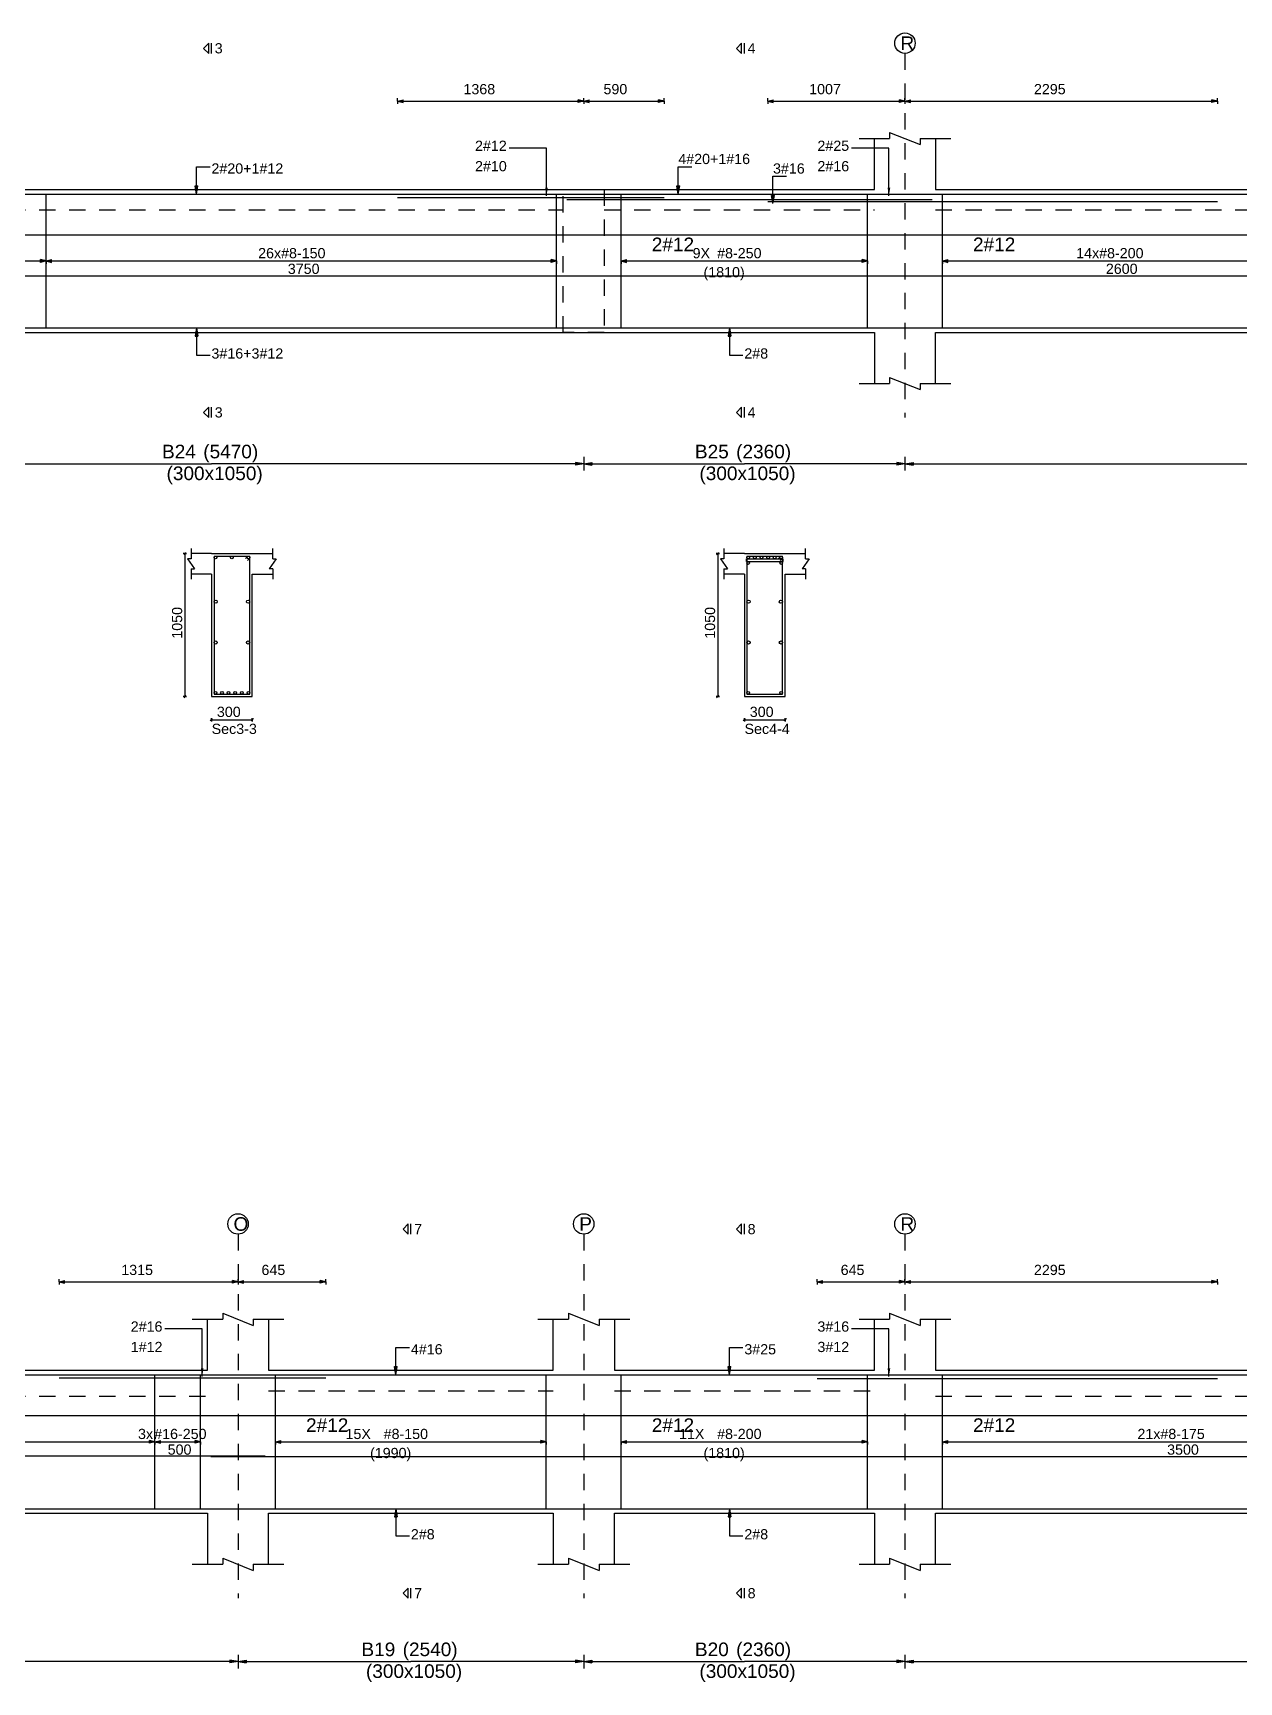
# Model space of a CAD drawing. Extents: x 0 to 98, y 3 to 248.
# Drawn here: x 19.59 to 28.45, y 123.25 to 135.37 of the extents above; entities that cross this region are included whole.
import ezdxf

# ---------------------------------------------------------------- set-up
doc = ezdxf.new("R2010")
doc.units = 0
doc.linetypes.add('ACAD_ISO02W100', pattern=[15, 12, -3])
for name, color, linetype in [('Axisline', 1, 'CONTINUOUS'), ('Axisline_Name', 2, 'CONTINUOUS'), ('Beam_bottombarlabeling', 2, 'CONTINUOUS'), ('Beam_Cross_Label', 4, 'CONTINUOUS'), ('Beam_CrossSection', 2, 'CONTINUOUS'), ('Beam_Dimensions_LS', 3, 'CONTINUOUS'), ('Beam_NameLS', 6, 'CONTINUOUS'), ('Beam_topbarsLabeling', 2, 'CONTINUOUS'), ('dim_all', 7, 'CONTINUOUS'), ('Extra_Topsteel_Labeling', 2, 'CONTINUOUS'), ('Extrabars', 7, 'CONTINUOUS'), ('Longsection', 2, 'CONTINUOUS'), ('main_botbars', 4, 'CONTINUOUS'), ('main_topbars', 4, 'CONTINUOUS'), ('SecondaryBeam', 2, 'CONTINUOUS'), ('SectionLine', 4, 'CONTINUOUS'), ('Sidefacebar', 140, 'CONTINUOUS'), ('Slabline', 253, 'CONTINUOUS'), ('Spacerbar', 7, 'CONTINUOUS'), ('span_dim', 7, 'CONTINUOUS'), ('spanline', 7, 'CONTINUOUS'), ('Stirrup_bar', 1, 'CONTINUOUS'), ('Stirrup_Dia_Spacing', 2, 'CONTINUOUS'), ('Stirrup_Length', 7, 'CONTINUOUS'), ('Stirrup_Numbers', 2, 'CONTINUOUS')]:
    doc.layers.add(name, color=color, linetype=linetype)
doc.styles.add('STRUDS_Arial', font='ARIAL.TTF', dxfattribs={"height": 0.04})

msp = doc.modelspace()

# ---------------------------------------------------------------- linework, layer by layer
at = {"layer": 'Axisline', "linetype": 'ACAD_ISO02W100', "ltscale": 0.01}
for p, q in [((26, 135.218), (26, 132.543)), ((21.1, 126.543), (21.1, 123.868)), ((23.64, 126.543), (23.64, 123.868)), ((26, 126.543), (26, 123.868))]:
    msp.add_line(p, q, dxfattribs=at)
at = {"layer": 'Axisline'}
for centre in [(26, 135.293), (21.1, 126.618), (23.64, 126.618), (26, 126.618)]:
    msp.add_circle(centre, 0.075, dxfattribs=at)
at = {"layer": 'Beam_bottombarlabeling'}
for p, q in [((20.795, 133.201), (20.785, 133.141)), ((20.795, 133.201), (20.795, 133.001)), ((20.795, 133.201), (20.805, 133.141)), ((24.71, 133.201), (24.7, 133.141)), ((24.71, 133.201), (24.71, 133.001)), ((24.71, 133.201), (24.72, 133.141)), ((20.785, 133.141), (20.805, 133.141)), ((24.7, 133.141), (24.72, 133.141)), ((20.795, 133.001), (20.895, 133.001)), ((24.71, 133.001), (24.81, 133.001)), ((22.26, 124.526), (22.25, 124.466)), ((22.25, 124.466), (22.27, 124.466)), ((22.26, 124.526), (22.26, 124.326)), ((22.26, 124.526), (22.27, 124.466)), ((24.71, 124.526), (24.7, 124.466)), ((24.7, 124.466), (24.72, 124.466)), ((24.71, 124.526), (24.71, 124.326)), ((24.71, 124.526), (24.72, 124.466)), ((22.26, 124.326), (22.36, 124.326)), ((24.71, 124.326), (24.81, 124.326))]:
    msp.add_line(p, q, dxfattribs=at)
for points in [[(20.795, 133.201), (20.785, 133.141), (20.795, 133.201), (20.805, 133.141)], [(24.71, 133.201), (24.7, 133.141), (24.71, 133.201), (24.72, 133.141)], [(22.26, 124.526), (22.25, 124.466), (22.26, 124.526), (22.27, 124.466)], [(24.71, 124.526), (24.7, 124.466), (24.71, 124.526), (24.72, 124.466)]]:
    msp.add_solid(points, dxfattribs=at)
at = {"layer": 'Beam_CrossSection'}
for p, q in [((20.755, 131.58), (20.755, 131.505)), ((21.355, 131.505), (21.355, 131.58)), ((24.67, 131.58), (24.67, 131.505)), ((25.27, 131.505), (25.27, 131.58)), ((20.755, 131.505), (20.73, 131.505)), ((20.73, 131.505), (20.78, 131.43)), ((20.905, 131.543), (20.755, 131.543)), ((20.905, 131.543), (21.205, 131.543)), ((20.905, 131.543), (20.905, 131.543)), ((21.205, 131.543), (21.205, 131.543)), ((21.205, 131.543), (21.355, 131.543)), ((21.38, 131.505), (21.33, 131.43)), ((21.355, 131.505), (21.38, 131.505)), ((24.67, 131.505), (24.645, 131.505)), ((24.645, 131.505), (24.695, 131.43)), ((24.82, 131.543), (24.67, 131.543)), ((24.82, 131.543), (25.12, 131.543)), ((24.82, 131.543), (24.82, 131.543)), ((25.12, 131.543), (25.12, 131.543)), ((25.12, 131.543), (25.27, 131.543)), ((25.295, 131.505), (25.245, 131.43)), ((25.27, 131.505), (25.295, 131.505)), ((20.755, 131.43), (20.755, 131.355)), ((20.755, 131.43), (20.78, 131.43)), ((20.905, 131.393), (20.755, 131.393)), ((20.905, 131.393), (20.905, 130.493)), ((21.205, 130.493), (21.205, 131.393)), ((21.205, 131.393), (21.355, 131.393)), ((21.355, 131.43), (21.33, 131.43)), ((21.355, 131.43), (21.355, 131.355)), ((24.67, 131.43), (24.67, 131.355)), ((24.67, 131.43), (24.695, 131.43)), ((24.82, 131.393), (24.67, 131.393)), ((24.82, 131.393), (24.82, 130.493)), ((25.12, 130.493), (25.12, 131.393)), ((25.12, 131.393), (25.27, 131.393)), ((25.27, 131.43), (25.245, 131.43)), ((25.27, 131.43), (25.27, 131.355)), ((20.905, 130.493), (21.205, 130.493)), ((24.82, 130.493), (25.12, 130.493))]:
    msp.add_line(p, q, dxfattribs=at)
at = {"layer": 'Beam_topbarsLabeling'}
for p, q in [((20.795, 134.185), (20.795, 134.385)), ((20.795, 134.385), (20.895, 134.385)), ((24.335, 134.185), (24.335, 134.385)), ((24.335, 134.385), (24.435, 134.385)), ((20.795, 134.185), (20.785, 134.245)), ((20.785, 134.245), (20.805, 134.245)), ((20.795, 134.185), (20.805, 134.245)), ((20.795, 134.245), (20.8, 134.245)), ((24.335, 134.185), (24.325, 134.245)), ((24.325, 134.245), (24.345, 134.245)), ((24.335, 134.185), (24.345, 134.245)), ((24.335, 134.245), (24.34, 134.245)), ((25.0305, 134.115), (25.0305, 134.315)), ((25.0305, 134.315), (25.1305, 134.315)), ((25.0305, 134.115), (25.0205, 134.175)), ((25.0205, 134.175), (25.0405, 134.175)), ((25.0305, 134.115), (25.0405, 134.175)), ((25.0305, 134.175), (25.0355, 134.175)), ((22.26, 125.51), (22.26, 125.71)), ((22.26, 125.71), (22.36, 125.71)), ((24.71, 125.51), (24.71, 125.71)), ((24.71, 125.71), (24.81, 125.71)), ((22.26, 125.51), (22.25, 125.57)), ((22.25, 125.57), (22.27, 125.57)), ((22.26, 125.51), (22.27, 125.57)), ((22.26, 125.57), (22.265, 125.57)), ((24.71, 125.51), (24.7, 125.57)), ((24.7, 125.57), (24.72, 125.57)), ((24.71, 125.51), (24.72, 125.57)), ((24.71, 125.57), (24.715, 125.57))]:
    msp.add_line(p, q, dxfattribs=at)
for points in [[(20.795, 134.185), (20.785, 134.245), (20.795, 134.185), (20.805, 134.245)], [(24.335, 134.185), (24.325, 134.245), (24.335, 134.185), (24.345, 134.245)], [(25.0305, 134.115), (25.0205, 134.175), (25.0305, 134.115), (25.0405, 134.175)], [(22.26, 125.51), (22.25, 125.57), (22.26, 125.51), (22.27, 125.57)], [(24.71, 125.51), (24.7, 125.57), (24.71, 125.51), (24.72, 125.57)]]:
    msp.add_solid(points, dxfattribs=at)
at = {"layer": 'dim_all'}
for p, q in [((22.2725, 134.868), (22.2725, 134.888)), ((22.2725, 134.868), (22.2725, 134.888)), ((22.2725, 134.868), (22.2725, 134.88)), ((22.2725, 134.868), (22.2725, 134.88)), ((22.2725, 134.868), (22.2725, 134.88)), ((22.2725, 134.868), (22.2725, 134.88)), ((22.2725, 134.868), (22.3125, 134.878)), ((22.2725, 134.868), (22.3125, 134.878)), ((22.2725, 134.868), (22.2725, 134.848)), ((22.2725, 134.868), (22.3125, 134.858)), ((22.2725, 134.868), (22.2725, 134.855)), ((22.2725, 134.868), (22.2725, 134.855)), ((22.2725, 134.868), (24.23, 134.868)), ((22.2725, 134.868), (22.2725, 134.848)), ((22.2725, 134.868), (22.3125, 134.858)), ((22.2725, 134.868), (22.2725, 134.855)), ((22.2725, 134.868), (22.2725, 134.855)), ((22.2725, 134.868), (24.23, 134.868)), ((22.3125, 134.858), (22.3125, 134.878)), ((22.3125, 134.858), (22.3125, 134.878)), ((23.64, 134.868), (23.6, 134.878)), ((23.6, 134.858), (23.6, 134.878)), ((23.64, 134.868), (23.6, 134.878)), ((23.6, 134.858), (23.6, 134.878)), ((23.64, 134.868), (23.6, 134.878)), ((23.6, 134.858), (23.6, 134.878)), ((23.64, 134.868), (23.6, 134.878)), ((23.6, 134.858), (23.6, 134.878)), ((23.64, 134.868), (23.6, 134.858)), ((23.64, 134.868), (23.6, 134.858)), ((23.64, 134.868), (23.6, 134.858)), ((23.64, 134.868), (23.6, 134.858)), ((23.64, 134.868), (23.64, 134.888)), ((23.64, 134.868), (23.64, 134.888)), ((23.64, 134.868), (23.64, 134.888)), ((23.64, 134.868), (23.64, 134.888)), ((23.64, 134.868), (23.64, 134.888)), ((23.64, 134.868), (23.64, 134.888)), ((23.64, 134.868), (23.64, 134.888)), ((23.64, 134.868), (23.64, 134.888)), ((23.64, 134.868), (23.64, 134.88)), ((23.64, 134.868), (23.64, 134.88)), ((23.64, 134.868), (23.64, 134.88)), ((23.64, 134.868), (23.64, 134.88)), ((23.64, 134.868), (23.64, 134.88)), ((23.64, 134.868), (23.64, 134.88)), ((23.64, 134.868), (23.64, 134.88)), ((23.64, 134.868), (23.64, 134.88)), ((23.64, 134.868), (23.68, 134.878)), ((23.64, 134.868), (23.68, 134.878)), ((23.64, 134.868), (23.68, 134.878)), ((23.64, 134.868), (23.68, 134.878)), ((23.64, 134.868), (23.64, 134.848)), ((23.64, 134.868), (23.68, 134.858)), ((23.64, 134.868), (23.64, 134.848)), ((23.64, 134.868), (23.64, 134.855)), ((23.64, 134.868), (23.64, 134.855)), ((23.64, 134.868), (23.64, 134.855)), ((23.64, 134.868), (23.64, 134.855)), ((23.64, 134.868), (23.64, 134.868)), ((23.64, 134.868), (23.64, 134.848)), ((23.64, 134.868), (23.68, 134.858)), ((23.64, 134.868), (23.64, 134.848)), ((23.64, 134.868), (23.64, 134.848)), ((23.64, 134.868), (23.68, 134.858)), ((23.64, 134.868), (23.64, 134.848)), ((23.64, 134.868), (23.64, 134.855)), ((23.64, 134.868), (23.64, 134.855)), ((23.64, 134.868), (23.64, 134.855)), ((23.64, 134.868), (23.64, 134.855)), ((23.64, 134.868), (23.64, 134.868)), ((23.64, 134.868), (23.64, 134.848)), ((23.64, 134.868), (23.68, 134.858)), ((23.64, 134.868), (23.64, 134.848)), ((23.68, 134.858), (23.68, 134.878)), ((23.68, 134.858), (23.68, 134.878)), ((23.68, 134.858), (23.68, 134.878)), ((23.68, 134.858), (23.68, 134.878)), ((24.23, 134.868), (24.19, 134.878)), ((24.19, 134.858), (24.19, 134.878)), ((24.23, 134.868), (24.19, 134.878)), ((24.19, 134.858), (24.19, 134.878)), ((24.23, 134.868), (24.19, 134.858)), ((24.23, 134.868), (24.19, 134.858)), ((24.23, 134.868), (24.23, 134.888)), ((24.23, 134.868), (24.23, 134.888)), ((24.23, 134.868), (24.23, 134.88)), ((24.23, 134.868), (24.23, 134.88)), ((24.23, 134.868), (24.23, 134.88)), ((24.23, 134.868), (24.23, 134.88)), ((24.23, 134.868), (24.23, 134.848)), ((24.23, 134.868), (24.23, 134.855)), ((24.23, 134.868), (24.23, 134.855)), ((24.23, 134.868), (24.23, 134.848)), ((24.23, 134.868), (24.23, 134.855)), ((24.23, 134.868), (24.23, 134.855)), ((24.9926, 134.868), (24.9926, 134.888)), ((24.9926, 134.868), (24.9926, 134.888)), ((24.9926, 134.868), (24.9926, 134.88)), ((24.9926, 134.868), (24.9926, 134.88)), ((24.9926, 134.868), (24.9926, 134.88)), ((24.9926, 134.868), (24.9926, 134.88)), ((24.9926, 134.868), (25.0326, 134.878)), ((24.9926, 134.868), (25.0326, 134.878)), ((24.9926, 134.868), (24.9926, 134.848)), ((24.9926, 134.868), (25.0326, 134.858)), ((24.9926, 134.868), (24.9926, 134.855)), ((24.9926, 134.868), (24.9926, 134.855)), ((24.9926, 134.868), (28.295, 134.868)), ((24.9926, 134.868), (24.9926, 134.848)), ((24.9926, 134.868), (25.0326, 134.858)), ((24.9926, 134.868), (24.9926, 134.855)), ((24.9926, 134.868), (24.9926, 134.855)), ((24.9926, 134.868), (28.295, 134.868)), ((25.0326, 134.858), (25.0326, 134.878)), ((25.0326, 134.858), (25.0326, 134.878)), ((26, 134.868), (25.96, 134.878)), ((25.96, 134.858), (25.96, 134.878)), ((26, 134.868), (25.96, 134.878)), ((25.96, 134.858), (25.96, 134.878)), ((26, 134.868), (25.96, 134.878)), ((25.96, 134.858), (25.96, 134.878)), ((26, 134.868), (25.96, 134.878)), ((25.96, 134.858), (25.96, 134.878)), ((26, 134.868), (25.96, 134.858)), ((26, 134.868), (25.96, 134.858)), ((26, 134.868), (25.96, 134.858)), ((26, 134.868), (25.96, 134.858)), ((26, 134.868), (26, 134.888)), ((26, 134.868), (26, 134.888)), ((26, 134.868), (26, 134.888)), ((26, 134.868), (26, 134.888)), ((26, 134.868), (26, 134.888)), ((26, 134.868), (26, 134.888)), ((26, 134.868), (26, 134.888)), ((26, 134.868), (26, 134.888)), ((26, 134.868), (26, 134.88)), ((26, 134.868), (26, 134.88)), ((26, 134.868), (26, 134.88)), ((26, 134.868), (26, 134.88)), ((26, 134.868), (26, 134.88)), ((26, 134.868), (26, 134.88)), ((26, 134.868), (26, 134.88)), ((26, 134.868), (26, 134.88)), ((26, 134.868), (26.04, 134.878)), ((26, 134.868), (26.04, 134.878)), ((26, 134.868), (26.04, 134.878)), ((26, 134.868), (26.04, 134.878)), ((26, 134.868), (26, 134.848)), ((26, 134.868), (26.04, 134.858)), ((26, 134.868), (26, 134.848)), ((26, 134.868), (26, 134.855)), ((26, 134.868), (26, 134.855)), ((26, 134.868), (26, 134.855)), ((26, 134.868), (26, 134.855)), ((26, 134.868), (26, 134.868)), ((26, 134.868), (26, 134.848)), ((26, 134.868), (26.04, 134.858)), ((26, 134.868), (26, 134.848)), ((26, 134.868), (26, 134.848)), ((26, 134.868), (26.04, 134.858)), ((26, 134.868), (26, 134.848)), ((26, 134.868), (26, 134.855)), ((26, 134.868), (26, 134.855)), ((26, 134.868), (26, 134.855)), ((26, 134.868), (26, 134.855)), ((26, 134.868), (26, 134.868)), ((26, 134.868), (26, 134.848)), ((26, 134.868), (26.04, 134.858)), ((26, 134.868), (26, 134.848)), ((26.04, 134.858), (26.04, 134.878)), ((26.04, 134.858), (26.04, 134.878)), ((26.04, 134.858), (26.04, 134.878)), ((26.04, 134.858), (26.04, 134.878)), ((28.295, 134.868), (28.255, 134.878)), ((28.255, 134.858), (28.255, 134.878)), ((28.295, 134.868), (28.255, 134.878)), ((28.255, 134.858), (28.255, 134.878)), ((28.295, 134.868), (28.255, 134.858)), ((28.295, 134.868), (28.255, 134.858)), ((28.295, 134.868), (28.295, 134.888)), ((28.295, 134.868), (28.295, 134.888)), ((28.295, 134.868), (28.295, 134.88)), ((28.295, 134.868), (28.295, 134.88)), ((28.295, 134.868), (28.295, 134.88)), ((28.295, 134.868), (28.295, 134.88)), ((28.295, 134.868), (28.295, 134.848)), ((28.295, 134.868), (28.295, 134.855)), ((28.295, 134.868), (28.295, 134.855)), ((28.295, 134.868), (28.295, 134.848)), ((28.295, 134.868), (28.295, 134.855)), ((28.295, 134.868), (28.295, 134.855)), ((20.71, 131.543), (20.6975, 131.543)), ((20.71, 131.543), (20.7012, 131.534)), ((20.71, 131.543), (20.7188, 131.551)), ((20.71, 131.543), (20.7225, 131.543)), ((20.71, 131.543), (20.71, 130.493)), ((24.625, 131.543), (24.6125, 131.543)), ((24.625, 131.543), (24.6162, 131.534)), ((24.625, 131.543), (24.6338, 131.551)), ((24.625, 131.543), (24.6375, 131.543)), ((24.625, 131.543), (24.625, 130.493)), ((20.71, 130.493), (20.6975, 130.493)), ((20.71, 130.493), (20.7012, 130.484)), ((20.71, 130.493), (20.7188, 130.501)), ((20.71, 130.493), (20.7225, 130.493)), ((24.625, 130.493), (24.6125, 130.493)), ((24.625, 130.493), (24.6162, 130.484)), ((24.625, 130.493), (24.6338, 130.501)), ((24.625, 130.493), (24.6375, 130.493)), ((20.905, 130.323), (20.8962, 130.314)), ((20.905, 130.323), (20.905, 130.335)), ((20.905, 130.323), (20.9138, 130.331)), ((20.905, 130.323), (20.905, 130.31)), ((20.905, 130.323), (21.205, 130.323)), ((21.205, 130.323), (21.1962, 130.314)), ((21.205, 130.323), (21.205, 130.335)), ((21.205, 130.323), (21.2138, 130.331)), ((21.205, 130.323), (21.205, 130.31)), ((24.82, 130.323), (24.8112, 130.314)), ((24.82, 130.323), (24.82, 130.335)), ((24.82, 130.323), (24.8288, 130.331)), ((24.82, 130.323), (24.82, 130.31)), ((24.82, 130.323), (25.12, 130.323)), ((25.12, 130.323), (25.1112, 130.314)), ((25.12, 130.323), (25.12, 130.335)), ((25.12, 130.323), (25.1288, 130.331)), ((25.12, 130.323), (25.12, 130.31)), ((19.785, 126.193), (19.785, 126.213)), ((19.785, 126.193), (19.785, 126.213)), ((19.785, 126.193), (19.785, 126.205)), ((19.785, 126.193), (19.785, 126.205)), ((19.785, 126.193), (19.785, 126.205)), ((19.785, 126.193), (19.785, 126.205)), ((19.785, 126.193), (19.825, 126.203)), ((19.785, 126.193), (19.825, 126.203)), ((19.785, 126.193), (19.785, 126.173)), ((19.785, 126.193), (19.825, 126.183)), ((19.785, 126.193), (19.785, 126.18)), ((19.785, 126.193), (19.785, 126.18)), ((19.785, 126.193), (21.7447, 126.193)), ((19.785, 126.193), (19.785, 126.173)), ((19.785, 126.193), (19.825, 126.183)), ((19.785, 126.193), (19.785, 126.18)), ((19.785, 126.193), (19.785, 126.18)), ((19.785, 126.193), (21.7447, 126.193)), ((19.825, 126.183), (19.825, 126.203)), ((19.825, 126.183), (19.825, 126.203)), ((21.1, 126.193), (21.06, 126.203)), ((21.06, 126.183), (21.06, 126.203)), ((21.1, 126.193), (21.06, 126.203)), ((21.06, 126.183), (21.06, 126.203)), ((21.1, 126.193), (21.06, 126.203)), ((21.06, 126.183), (21.06, 126.203)), ((21.1, 126.193), (21.06, 126.203)), ((21.06, 126.183), (21.06, 126.203)), ((21.1, 126.193), (21.06, 126.183)), ((21.1, 126.193), (21.06, 126.183)), ((21.1, 126.193), (21.06, 126.183)), ((21.1, 126.193), (21.06, 126.183)), ((21.1, 126.193), (21.1, 126.213)), ((21.1, 126.193), (21.1, 126.213)), ((21.1, 126.193), (21.1, 126.213)), ((21.1, 126.193), (21.1, 126.213)), ((21.1, 126.193), (21.1, 126.213)), ((21.1, 126.193), (21.1, 126.213)), ((21.1, 126.193), (21.1, 126.213)), ((21.1, 126.193), (21.1, 126.213)), ((21.1, 126.193), (21.1, 126.205)), ((21.1, 126.193), (21.1, 126.205)), ((21.1, 126.193), (21.1, 126.205)), ((21.1, 126.193), (21.1, 126.205)), ((21.1, 126.193), (21.1, 126.205)), ((21.1, 126.193), (21.1, 126.205)), ((21.1, 126.193), (21.1, 126.205)), ((21.1, 126.193), (21.1, 126.205)), ((21.1, 126.193), (21.14, 126.203)), ((21.1, 126.193), (21.14, 126.203)), ((21.1, 126.193), (21.14, 126.203)), ((21.1, 126.193), (21.14, 126.203)), ((21.1, 126.193), (21.1, 126.173)), ((21.1, 126.193), (21.14, 126.183)), ((21.1, 126.193), (21.1, 126.173)), ((21.1, 126.193), (21.1, 126.18)), ((21.1, 126.193), (21.1, 126.18)), ((21.1, 126.193), (21.1, 126.18)), ((21.1, 126.193), (21.1, 126.18)), ((21.1, 126.193), (21.1, 126.193)), ((21.1, 126.193), (21.1, 126.173)), ((21.1, 126.193), (21.14, 126.183)), ((21.1, 126.193), (21.1, 126.173)), ((21.1, 126.193), (21.1, 126.173)), ((21.1, 126.193), (21.14, 126.183)), ((21.1, 126.193), (21.1, 126.173)), ((21.1, 126.193), (21.1, 126.18)), ((21.1, 126.193), (21.1, 126.18)), ((21.1, 126.193), (21.1, 126.18)), ((21.1, 126.193), (21.1, 126.18)), ((21.1, 126.193), (21.1, 126.193)), ((21.1, 126.193), (21.1, 126.173)), ((21.1, 126.193), (21.14, 126.183)), ((21.1, 126.193), (21.1, 126.173)), ((21.14, 126.183), (21.14, 126.203)), ((21.14, 126.183), (21.14, 126.203)), ((21.14, 126.183), (21.14, 126.203)), ((21.14, 126.183), (21.14, 126.203)), ((21.7447, 126.193), (21.7047, 126.203)), ((21.7047, 126.183), (21.7047, 126.203)), ((21.7447, 126.193), (21.7047, 126.203)), ((21.7047, 126.183), (21.7047, 126.203)), ((21.7447, 126.193), (21.7047, 126.183)), ((21.7447, 126.193), (21.7047, 126.183)), ((21.7447, 126.193), (21.7447, 126.213)), ((21.7447, 126.193), (21.7447, 126.213)), ((21.7447, 126.193), (21.7447, 126.205)), ((21.7447, 126.193), (21.7447, 126.205)), ((21.7447, 126.193), (21.7447, 126.205)), ((21.7447, 126.193), (21.7447, 126.205)), ((21.7447, 126.193), (21.7447, 126.173)), ((21.7447, 126.193), (21.7447, 126.18)), ((21.7447, 126.193), (21.7447, 126.18)), ((21.7447, 126.193), (21.7447, 126.173)), ((21.7447, 126.193), (21.7447, 126.18)), ((21.7447, 126.193), (21.7447, 126.18)), ((25.3553, 126.193), (25.3553, 126.213)), ((25.3553, 126.193), (25.3553, 126.213)), ((25.3553, 126.193), (25.3553, 126.205)), ((25.3553, 126.193), (25.3553, 126.205)), ((25.3553, 126.193), (25.3553, 126.205)), ((25.3553, 126.193), (25.3553, 126.205)), ((25.3553, 126.193), (25.3953, 126.203)), ((25.3553, 126.193), (25.3953, 126.203)), ((25.3553, 126.193), (25.3553, 126.173)), ((25.3553, 126.193), (25.3953, 126.183)), ((25.3553, 126.193), (25.3553, 126.18)), ((25.3553, 126.193), (25.3553, 126.18)), ((25.3553, 126.193), (28.295, 126.193)), ((25.3553, 126.193), (25.3553, 126.173)), ((25.3553, 126.193), (25.3953, 126.183)), ((25.3553, 126.193), (25.3553, 126.18)), ((25.3553, 126.193), (25.3553, 126.18)), ((25.3553, 126.193), (28.295, 126.193)), ((25.3953, 126.183), (25.3953, 126.203)), ((25.3953, 126.183), (25.3953, 126.203)), ((26, 126.193), (25.96, 126.203)), ((25.96, 126.183), (25.96, 126.203)), ((26, 126.193), (25.96, 126.203)), ((25.96, 126.183), (25.96, 126.203)), ((26, 126.193), (25.96, 126.203)), ((25.96, 126.183), (25.96, 126.203)), ((26, 126.193), (25.96, 126.203)), ((25.96, 126.183), (25.96, 126.203)), ((26, 126.193), (25.96, 126.183)), ((26, 126.193), (25.96, 126.183)), ((26, 126.193), (25.96, 126.183)), ((26, 126.193), (25.96, 126.183)), ((26, 126.193), (26, 126.213)), ((26, 126.193), (26, 126.213)), ((26, 126.193), (26, 126.213)), ((26, 126.193), (26, 126.213)), ((26, 126.193), (26, 126.213)), ((26, 126.193), (26, 126.213)), ((26, 126.193), (26, 126.213)), ((26, 126.193), (26, 126.213)), ((26, 126.193), (26, 126.205)), ((26, 126.193), (26, 126.205)), ((26, 126.193), (26, 126.205)), ((26, 126.193), (26, 126.205)), ((26, 126.193), (26, 126.205)), ((26, 126.193), (26, 126.205)), ((26, 126.193), (26, 126.205)), ((26, 126.193), (26, 126.205)), ((26, 126.193), (26.04, 126.203)), ((26, 126.193), (26.04, 126.203)), ((26, 126.193), (26.04, 126.203)), ((26, 126.193), (26.04, 126.203)), ((26, 126.193), (26, 126.173)), ((26, 126.193), (26.04, 126.183)), ((26, 126.193), (26, 126.173)), ((26, 126.193), (26, 126.18)), ((26, 126.193), (26, 126.18)), ((26, 126.193), (26, 126.18)), ((26, 126.193), (26, 126.18)), ((26, 126.193), (26, 126.193)), ((26, 126.193), (26, 126.173)), ((26, 126.193), (26.04, 126.183)), ((26, 126.193), (26, 126.173)), ((26, 126.193), (26, 126.173)), ((26, 126.193), (26.04, 126.183)), ((26, 126.193), (26, 126.173)), ((26, 126.193), (26, 126.18)), ((26, 126.193), (26, 126.18)), ((26, 126.193), (26, 126.18)), ((26, 126.193), (26, 126.18)), ((26, 126.193), (26, 126.193)), ((26, 126.193), (26, 126.173)), ((26, 126.193), (26.04, 126.183)), ((26, 126.193), (26, 126.173)), ((26.04, 126.183), (26.04, 126.203)), ((26.04, 126.183), (26.04, 126.203)), ((26.04, 126.183), (26.04, 126.203)), ((26.04, 126.183), (26.04, 126.203)), ((28.295, 126.193), (28.255, 126.203)), ((28.255, 126.183), (28.255, 126.203)), ((28.295, 126.193), (28.255, 126.203)), ((28.255, 126.183), (28.255, 126.203)), ((28.295, 126.193), (28.255, 126.183)), ((28.295, 126.193), (28.255, 126.183)), ((28.295, 126.193), (28.295, 126.213)), ((28.295, 126.193), (28.295, 126.213)), ((28.295, 126.193), (28.295, 126.205)), ((28.295, 126.193), (28.295, 126.205)), ((28.295, 126.193), (28.295, 126.205)), ((28.295, 126.193), (28.295, 126.205)), ((28.295, 126.193), (28.295, 126.173)), ((28.295, 126.193), (28.295, 126.18)), ((28.295, 126.193), (28.295, 126.18)), ((28.295, 126.193), (28.295, 126.173)), ((28.295, 126.193), (28.295, 126.18)), ((28.295, 126.193), (28.295, 126.18))]:
    msp.add_line(p, q, dxfattribs=at)
for points in [[(22.2725, 134.868), (22.3125, 134.878), (22.2725, 134.868), (22.3125, 134.858)], [(22.2725, 134.868), (22.3125, 134.878), (22.2725, 134.868), (22.3125, 134.858)], [(23.64, 134.868), (23.6, 134.878), (23.64, 134.868), (23.6, 134.858)], [(23.64, 134.868), (23.6, 134.878), (23.64, 134.868), (23.6, 134.858)], [(23.64, 134.868), (23.6, 134.878), (23.64, 134.868), (23.6, 134.858)], [(23.64, 134.868), (23.6, 134.878), (23.64, 134.868), (23.6, 134.858)], [(23.64, 134.868), (23.68, 134.878), (23.64, 134.868), (23.68, 134.858)], [(23.64, 134.868), (23.68, 134.878), (23.64, 134.868), (23.68, 134.858)], [(23.64, 134.868), (23.68, 134.878), (23.64, 134.868), (23.68, 134.858)], [(23.64, 134.868), (23.68, 134.878), (23.64, 134.868), (23.68, 134.858)], [(24.23, 134.868), (24.19, 134.878), (24.23, 134.868), (24.19, 134.858)], [(24.23, 134.868), (24.19, 134.878), (24.23, 134.868), (24.19, 134.858)], [(24.9926, 134.868), (25.0326, 134.878), (24.9926, 134.868), (25.0326, 134.858)], [(24.9926, 134.868), (25.0326, 134.878), (24.9926, 134.868), (25.0326, 134.858)], [(26, 134.868), (25.96, 134.878), (26, 134.868), (25.96, 134.858)], [(26, 134.868), (25.96, 134.878), (26, 134.868), (25.96, 134.858)], [(26, 134.868), (25.96, 134.878), (26, 134.868), (25.96, 134.858)], [(26, 134.868), (25.96, 134.878), (26, 134.868), (25.96, 134.858)], [(26, 134.868), (26.04, 134.878), (26, 134.868), (26.04, 134.858)], [(26, 134.868), (26.04, 134.878), (26, 134.868), (26.04, 134.858)], [(26, 134.868), (26.04, 134.878), (26, 134.868), (26.04, 134.858)], [(26, 134.868), (26.04, 134.878), (26, 134.868), (26.04, 134.858)], [(28.295, 134.868), (28.255, 134.878), (28.295, 134.868), (28.255, 134.858)], [(28.295, 134.868), (28.255, 134.878), (28.295, 134.868), (28.255, 134.858)], [(19.785, 126.193), (19.825, 126.203), (19.785, 126.193), (19.825, 126.183)], [(19.785, 126.193), (19.825, 126.203), (19.785, 126.193), (19.825, 126.183)], [(21.1, 126.193), (21.06, 126.203), (21.1, 126.193), (21.06, 126.183)], [(21.1, 126.193), (21.06, 126.203), (21.1, 126.193), (21.06, 126.183)], [(21.1, 126.193), (21.06, 126.203), (21.1, 126.193), (21.06, 126.183)], [(21.1, 126.193), (21.06, 126.203), (21.1, 126.193), (21.06, 126.183)], [(21.1, 126.193), (21.14, 126.203), (21.1, 126.193), (21.14, 126.183)], [(21.1, 126.193), (21.14, 126.203), (21.1, 126.193), (21.14, 126.183)], [(21.1, 126.193), (21.14, 126.203), (21.1, 126.193), (21.14, 126.183)], [(21.1, 126.193), (21.14, 126.203), (21.1, 126.193), (21.14, 126.183)], [(21.7447, 126.193), (21.7047, 126.203), (21.7447, 126.193), (21.7047, 126.183)], [(21.7447, 126.193), (21.7047, 126.203), (21.7447, 126.193), (21.7047, 126.183)], [(25.3553, 126.193), (25.3953, 126.203), (25.3553, 126.193), (25.3953, 126.183)], [(25.3553, 126.193), (25.3953, 126.203), (25.3553, 126.193), (25.3953, 126.183)], [(26, 126.193), (25.96, 126.203), (26, 126.193), (25.96, 126.183)], [(26, 126.193), (25.96, 126.203), (26, 126.193), (25.96, 126.183)], [(26, 126.193), (25.96, 126.203), (26, 126.193), (25.96, 126.183)], [(26, 126.193), (25.96, 126.203), (26, 126.193), (25.96, 126.183)], [(26, 126.193), (26.04, 126.203), (26, 126.193), (26.04, 126.183)], [(26, 126.193), (26.04, 126.203), (26, 126.193), (26.04, 126.183)], [(26, 126.193), (26.04, 126.203), (26, 126.193), (26.04, 126.183)], [(26, 126.193), (26.04, 126.203), (26, 126.193), (26.04, 126.183)], [(28.295, 126.193), (28.255, 126.203), (28.295, 126.193), (28.255, 126.183)], [(28.295, 126.193), (28.255, 126.203), (28.295, 126.193), (28.255, 126.183)]]:
    msp.add_solid(points, dxfattribs=at)
at = {"layer": 'Extra_Topsteel_Labeling'}
for p, q in [((23.3665, 134.522), (23.0915, 134.522)), ((23.3665, 134.172), (23.3665, 134.522)), ((25.882, 134.522), (25.607, 134.522)), ((25.882, 134.172), (25.882, 134.522)), ((20.837, 125.847), (20.562, 125.847)), ((20.837, 125.497), (20.837, 125.847)), ((25.882, 125.847), (25.607, 125.847)), ((25.882, 125.497), (25.882, 125.847))]:
    msp.add_line(p, q, dxfattribs=at)
for points in [[(23.3665, 134.172), (23.3565, 134.232), (23.3665, 134.172), (23.3765, 134.232)], [(25.882, 134.172), (25.872, 134.232), (25.882, 134.172), (25.892, 134.232)], [(20.837, 125.497), (20.827, 125.557), (20.837, 125.497), (20.847, 125.557)], [(25.882, 125.497), (25.872, 125.557), (25.882, 125.497), (25.892, 125.557)]]:
    msp.add_solid(points, dxfattribs=at)
at = {"layer": 'Extrabars'}
for p, q in [((24.23, 134.158), (22.2725, 134.158)), ((24.23, 134.158), (22.2725, 134.158)), ((28.295, 134.128), (24.9926, 134.128)), ((28.295, 134.128), (24.9926, 134.128)), ((21.7447, 125.485), (19.785, 125.485)), ((21.7447, 125.485), (19.785, 125.485)), ((28.295, 125.481), (25.3553, 125.481)), ((28.295, 125.481), (25.3553, 125.481))]:
    msp.add_line(p, q, dxfattribs=at)
at = {"layer": 'Longsection'}
for p, q in [((25.8875, 134.638), (25.8875, 134.593)), ((25.8875, 134.638), (26.1125, 134.548)), ((25.6625, 134.593), (25.775, 134.593)), ((25.6625, 134.593), (25.8875, 134.593)), ((25.775, 134.218), (25.775, 134.593)), ((26.1125, 134.593), (26.1125, 134.548)), ((26.1125, 134.593), (26.3375, 134.593)), ((26.225, 134.593), (26.225, 134.218)), ((18.17, 134.218), (23.79, 134.218)), ((23.64, 134.218), (25.775, 134.218)), ((26.225, 134.218), (30.44, 134.218)), ((18.02, 133.168), (23.79, 133.168)), ((23.49, 133.168), (25.775, 133.168)), ((25.775, 133.168), (25.775, 132.793)), ((26.225, 132.793), (26.225, 133.168)), ((26.225, 133.168), (30.44, 133.168)), ((25.6625, 132.793), (25.775, 132.793)), ((25.6625, 132.793), (25.8875, 132.793)), ((25.8875, 132.838), (25.8875, 132.793)), ((25.8875, 132.838), (26.1125, 132.748)), ((26.1125, 132.793), (26.1125, 132.748)), ((26.1125, 132.793), (26.3375, 132.793)), ((20.7625, 125.918), (20.875, 125.918)), ((20.7625, 125.918), (20.9875, 125.918)), ((20.875, 125.543), (20.875, 125.918)), ((20.9875, 125.963), (20.9875, 125.918)), ((20.9875, 125.963), (21.2125, 125.873)), ((21.2125, 125.918), (21.2125, 125.873)), ((21.2125, 125.918), (21.4375, 125.918)), ((21.325, 125.918), (21.325, 125.543)), ((23.3025, 125.918), (23.415, 125.918)), ((23.3025, 125.918), (23.5275, 125.918)), ((23.415, 125.543), (23.415, 125.918)), ((23.5275, 125.963), (23.5275, 125.918)), ((23.5275, 125.963), (23.7525, 125.873)), ((23.7525, 125.918), (23.7525, 125.873)), ((23.7525, 125.918), (23.9775, 125.918)), ((23.865, 125.918), (23.865, 125.543)), ((25.6625, 125.918), (25.775, 125.918)), ((25.6625, 125.918), (25.8875, 125.918)), ((25.775, 125.543), (25.775, 125.918)), ((25.8875, 125.963), (25.8875, 125.918)), ((25.8875, 125.963), (26.1125, 125.873)), ((26.1125, 125.918), (26.1125, 125.873)), ((26.1125, 125.918), (26.3375, 125.918)), ((26.225, 125.918), (26.225, 125.543)), ((18.17, 125.543), (20.875, 125.543)), ((21.325, 125.543), (23.415, 125.543)), ((23.865, 125.543), (25.775, 125.543)), ((26.225, 125.543), (30.44, 125.543)), ((18.02, 124.493), (20.875, 124.493)), ((20.875, 124.493), (20.875, 124.118)), ((21.325, 124.118), (21.325, 124.493)), ((21.325, 124.493), (23.415, 124.493)), ((23.415, 124.493), (23.415, 124.118)), ((23.865, 124.118), (23.865, 124.493)), ((23.865, 124.493), (25.775, 124.493)), ((25.775, 124.493), (25.775, 124.118)), ((26.225, 124.118), (26.225, 124.493)), ((26.225, 124.493), (30.44, 124.493)), ((20.7625, 124.118), (20.875, 124.118)), ((20.7625, 124.118), (20.9875, 124.118)), ((20.9875, 124.163), (20.9875, 124.118)), ((20.9875, 124.163), (21.2125, 124.073)), ((21.2125, 124.118), (21.2125, 124.073)), ((21.2125, 124.118), (21.4375, 124.118)), ((23.3025, 124.118), (23.415, 124.118)), ((23.3025, 124.118), (23.5275, 124.118)), ((23.5275, 124.163), (23.5275, 124.118)), ((23.5275, 124.163), (23.7525, 124.073)), ((23.7525, 124.118), (23.7525, 124.073)), ((23.7525, 124.118), (23.9775, 124.118)), ((25.6625, 124.118), (25.775, 124.118)), ((25.6625, 124.118), (25.8875, 124.118)), ((25.8875, 124.163), (25.8875, 124.118)), ((25.8875, 124.163), (26.1125, 124.073)), ((26.1125, 124.118), (26.1125, 124.073)), ((26.1125, 124.118), (26.3375, 124.118))]:
    msp.add_line(p, q, dxfattribs=at)
at = {"layer": 'main_botbars'}
for p, q in [((18.045, 134.185), (23.765, 134.185)), ((23.515, 134.185), (26.2, 134.185)), ((23.515, 134.145), (26.2, 134.145)), ((25.8, 134.185), (35.38, 134.185)), ((18.07, 133.201), (23.74, 133.201)), ((23.54, 133.201), (23.54, 133.201)), ((23.54, 133.201), (26.175, 133.201)), ((25.825, 133.201), (35.355, 133.201)), ((15.64, 125.51), (21.3, 125.51)), ((20.9, 125.51), (23.84, 125.51)), ((23.44, 125.51), (26.2, 125.51)), ((25.8, 125.51), (35.38, 125.51)), ((15.665, 124.526), (21.275, 124.526)), ((20.925, 124.526), (20.925, 124.526)), ((20.925, 124.526), (23.815, 124.526)), ((23.465, 124.526), (23.465, 124.526)), ((23.465, 124.526), (26.175, 124.526)), ((25.825, 124.526), (35.355, 124.526))]:
    msp.add_line(p, q, dxfattribs=at)
for centre in [(20.9338, 130.521), (20.9823, 130.521), (21.0308, 130.521), (21.0793, 130.521), (21.1278, 130.521), (21.1763, 130.521), (24.8488, 130.521), (25.0913, 130.521)]:
    msp.add_circle(centre, 0.01, dxfattribs=at)
at = {"layer": 'main_topbars'}
for centre in [(20.9338, 131.514), (21.055, 131.514), (21.1763, 131.514), (24.8488, 131.514), (24.8488, 131.474), (24.8973, 131.514), (24.9458, 131.514), (24.9943, 131.514), (25.0428, 131.514), (25.0913, 131.514), (25.0913, 131.474)]:
    msp.add_circle(centre, 0.01, dxfattribs=at)
at = {"layer": 'SecondaryBeam', "linetype": 'ACAD_ISO02W100', "ltscale": 0.01}
for p, q in [((23.49, 134.218), (23.79, 134.218)), ((23.49, 133.168), (23.49, 134.218)), ((23.79, 134.218), (23.79, 133.168)), ((23.79, 133.168), (23.49, 133.168))]:
    msp.add_line(p, q, dxfattribs=at)
at = {"layer": 'SectionLine'}
for p, q in [((20.885, 135.293), (20.8475, 135.255)), ((20.885, 135.218), (20.8475, 135.255)), ((20.885, 135.218), (20.885, 135.293)), ((20.905, 135.218), (20.905, 135.293)), ((24.8, 135.293), (24.7625, 135.255)), ((24.8, 135.218), (24.7625, 135.255)), ((24.8, 135.218), (24.8, 135.293)), ((24.82, 135.218), (24.82, 135.293)), ((20.885, 132.618), (20.8475, 132.58)), ((20.885, 132.543), (20.8475, 132.58)), ((20.885, 132.543), (20.885, 132.618)), ((20.905, 132.543), (20.905, 132.618)), ((24.8, 132.618), (24.7625, 132.58)), ((24.8, 132.543), (24.7625, 132.58)), ((24.8, 132.543), (24.8, 132.618)), ((24.82, 132.543), (24.82, 132.618)), ((22.35, 126.618), (22.3125, 126.58)), ((22.35, 126.543), (22.35, 126.618)), ((22.37, 126.543), (22.37, 126.618)), ((24.8, 126.618), (24.7625, 126.58)), ((24.8, 126.543), (24.8, 126.618)), ((24.82, 126.543), (24.82, 126.618)), ((22.35, 126.543), (22.3125, 126.58)), ((24.8, 126.543), (24.7625, 126.58)), ((22.35, 123.943), (22.3125, 123.905)), ((22.35, 123.868), (22.35, 123.943)), ((22.37, 123.868), (22.37, 123.943)), ((24.8, 123.943), (24.7625, 123.905)), ((24.8, 123.868), (24.8, 123.943)), ((24.82, 123.868), (24.82, 123.943)), ((22.35, 123.868), (22.3125, 123.905)), ((24.8, 123.868), (24.7625, 123.905))]:
    msp.add_line(p, q, dxfattribs=at)
at = {"layer": 'Sidefacebar'}
for p, q in [((18.045, 133.885), (23.765, 133.885)), ((23.515, 133.885), (26.2, 133.885)), ((25.8, 133.885), (35.38, 133.885)), ((18.045, 133.585), (23.765, 133.585)), ((23.515, 133.585), (26.2, 133.585)), ((25.8, 133.585), (35.38, 133.585)), ((15.64, 125.212), (21.3, 125.212)), ((20.9, 125.21), (23.84, 125.21)), ((23.44, 125.21), (26.2, 125.21)), ((25.8, 125.21), (35.38, 125.21)), ((15.64, 124.915), (21.3, 124.915)), ((20.9, 124.91), (23.84, 124.91)), ((23.44, 124.91), (26.2, 124.91)), ((25.8, 124.91), (35.38, 124.91))]:
    msp.add_line(p, q, dxfattribs=at)
for centre in [(20.936, 131.19), (21.174, 131.19), (24.851, 131.19), (25.089, 131.19), (20.936, 130.89), (21.174, 130.89), (24.851, 130.89), (25.089, 130.89)]:
    msp.add_circle(centre, 0.012, dxfattribs=at)
at = {"layer": 'Slabline', "linetype": 'ACAD_ISO02W100', "ltscale": 0.01}
for p, q in [((18.32, 134.068), (23.49, 134.068)), ((23.79, 134.068), (25.775, 134.068)), ((26.225, 134.068), (30.44, 134.068)), ((21.325, 125.393), (23.415, 125.393)), ((23.865, 125.393), (25.775, 125.393)), ((18.32, 125.353), (20.875, 125.353)), ((26.225, 125.353), (30.44, 125.353))]:
    msp.add_line(p, q, dxfattribs=at)
at = {"layer": 'Spacerbar'}
for p, q in [((24.8358, 131.484), (24.8358, 131.504)), ((24.8358, 131.504), (25.1043, 131.504)), ((24.8358, 131.484), (25.1043, 131.484)), ((25.1043, 131.484), (25.1043, 131.504))]:
    msp.add_line(p, q, dxfattribs=at)
at = {"layer": 'spanline'}
for p, q in [((18.17, 132.203), (20.905, 132.203)), ((23.64, 132.203), (20.905, 132.203)), ((23.64, 132.203), (23.58, 132.213)), ((23.58, 132.213), (23.58, 132.193)), ((23.64, 132.203), (23.58, 132.193)), ((23.64, 132.253), (23.64, 132.153)), ((23.64, 132.253), (23.64, 132.153)), ((23.64, 132.203), (23.7, 132.213)), ((23.64, 132.203), (24.82, 132.203)), ((23.64, 132.203), (23.7, 132.193)), ((23.7, 132.213), (23.7, 132.193)), ((26, 132.203), (24.82, 132.203)), ((26, 132.203), (25.94, 132.213)), ((25.94, 132.213), (25.94, 132.193)), ((26, 132.203), (25.94, 132.193)), ((26, 132.253), (26, 132.153)), ((26, 132.253), (26, 132.153)), ((26, 132.203), (26.06, 132.213)), ((26, 132.203), (30.59, 132.203)), ((26, 132.203), (26.06, 132.193)), ((26.06, 132.213), (26.06, 132.193)), ((21.1, 123.453), (21.1, 123.353)), ((21.1, 123.453), (21.1, 123.353)), ((23.64, 123.453), (23.64, 123.353)), ((23.64, 123.453), (23.64, 123.353)), ((26, 123.453), (26, 123.353)), ((26, 123.453), (26, 123.353)), ((21.1, 123.403), (18.47, 123.403)), ((21.1, 123.403), (21.04, 123.413)), ((21.04, 123.413), (21.04, 123.393)), ((21.1, 123.403), (21.04, 123.393)), ((21.1, 123.403), (21.16, 123.413)), ((21.1, 123.403), (22.37, 123.403)), ((21.1, 123.403), (21.16, 123.393)), ((21.16, 123.413), (21.16, 123.393)), ((23.64, 123.403), (22.37, 123.403)), ((23.64, 123.403), (23.58, 123.413)), ((23.58, 123.413), (23.58, 123.393)), ((23.64, 123.403), (23.58, 123.393)), ((23.64, 123.403), (23.7, 123.413)), ((23.64, 123.403), (24.82, 123.403)), ((23.64, 123.403), (23.7, 123.393)), ((23.7, 123.413), (23.7, 123.393)), ((26, 123.403), (24.82, 123.403)), ((26, 123.403), (25.94, 123.413)), ((25.94, 123.413), (25.94, 123.393)), ((26, 123.403), (25.94, 123.393)), ((26, 123.403), (26.06, 123.413)), ((26, 123.403), (30.59, 123.403)), ((26, 123.403), (26.06, 123.393)), ((26.06, 123.413), (26.06, 123.393))]:
    msp.add_line(p, q, dxfattribs=at)
for points in [[(23.64, 132.203), (23.58, 132.213), (23.64, 132.203), (23.58, 132.193)], [(23.64, 132.203), (23.7, 132.213), (23.64, 132.203), (23.7, 132.193)], [(26, 132.203), (25.94, 132.213), (26, 132.203), (25.94, 132.193)], [(26, 132.203), (26.06, 132.213), (26, 132.203), (26.06, 132.193)], [(21.1, 123.403), (21.04, 123.413), (21.1, 123.403), (21.04, 123.393)], [(21.1, 123.403), (21.16, 123.413), (21.1, 123.403), (21.16, 123.393)], [(23.64, 123.403), (23.58, 123.413), (23.64, 123.403), (23.58, 123.393)], [(23.64, 123.403), (23.7, 123.413), (23.64, 123.403), (23.7, 123.393)], [(26, 123.403), (25.94, 123.413), (26, 123.403), (25.94, 123.393)], [(26, 123.403), (26.06, 123.413), (26, 123.403), (26.06, 123.393)]]:
    msp.add_solid(points, dxfattribs=at)
at = {"layer": 'Stirrup_bar'}
for p, q in [((19.69, 133.201), (19.69, 134.185)), ((23.44, 133.201), (23.44, 134.185)), ((23.915, 133.201), (23.915, 134.185)), ((25.725, 133.201), (25.725, 134.185)), ((26.275, 133.201), (26.275, 134.185)), ((20.9238, 131.524), (20.9238, 130.511)), ((20.9238, 131.524), (21.1863, 131.524)), ((21.1692, 131.521), (21.155, 131.507)), ((21.1833, 131.507), (21.1692, 131.493)), ((21.1863, 130.511), (21.1863, 131.524)), ((24.8388, 131.524), (24.8388, 130.511)), ((24.8388, 131.524), (25.1013, 131.524)), ((25.0842, 131.521), (25.07, 131.507)), ((25.0983, 131.507), (25.0842, 131.493)), ((25.1013, 130.511), (25.1013, 131.524)), ((20.9238, 130.511), (21.1863, 130.511)), ((24.8388, 130.511), (25.1013, 130.511)), ((20.49, 124.526), (20.49, 125.51)), ((20.825, 124.526), (20.825, 125.51)), ((21.375, 124.526), (21.375, 125.51)), ((23.365, 124.526), (23.365, 125.51)), ((23.915, 124.526), (23.915, 125.51)), ((25.725, 124.526), (25.725, 125.51)), ((26.275, 124.526), (26.275, 125.51)), ((20.49, 125.018), (20.51, 125.018)), ((20.825, 125.018), (20.805, 125.018))]:
    msp.add_line(p, q, dxfattribs=at)
at = {"layer": 'Stirrup_Length'}
for p, q in [((18.37, 133.693), (23.44, 133.693)), ((19.69, 133.693), (19.65, 133.703)), ((19.65, 133.683), (19.65, 133.703)), ((19.69, 133.693), (19.65, 133.683)), ((19.69, 133.693), (19.69, 133.713)), ((19.69, 133.693), (19.69, 133.713)), ((19.69, 133.693), (19.73, 133.703)), ((19.69, 133.693), (19.69, 133.673)), ((19.69, 133.693), (19.73, 133.683)), ((19.69, 133.693), (19.69, 133.673)), ((19.73, 133.683), (19.73, 133.703)), ((23.44, 133.693), (23.4, 133.703)), ((23.4, 133.683), (23.4, 133.703)), ((23.44, 133.693), (23.4, 133.683)), ((23.44, 133.693), (23.44, 133.713)), ((23.44, 133.693), (23.44, 133.673)), ((23.915, 133.693), (23.915, 133.713)), ((23.915, 133.693), (23.955, 133.703)), ((23.915, 133.693), (25.725, 133.693)), ((23.915, 133.693), (23.915, 133.673)), ((23.915, 133.693), (23.955, 133.683)), ((23.955, 133.683), (23.955, 133.703)), ((25.725, 133.693), (25.685, 133.703)), ((25.685, 133.683), (25.685, 133.703)), ((25.725, 133.693), (25.685, 133.683)), ((25.725, 133.693), (25.725, 133.713)), ((25.725, 133.693), (25.725, 133.673)), ((26.275, 133.693), (26.275, 133.713)), ((26.275, 133.693), (26.315, 133.703)), ((26.275, 133.693), (34.905, 133.693)), ((26.275, 133.693), (26.275, 133.673)), ((26.275, 133.693), (26.315, 133.683)), ((26.315, 133.683), (26.315, 133.703)), ((20.49, 125.018), (20.45, 125.028)), ((20.45, 125.008), (20.45, 125.028)), ((20.49, 125.018), (20.49, 125.038)), ((20.49, 125.018), (20.49, 125.038)), ((20.49, 125.018), (20.53, 125.028)), ((20.53, 125.008), (20.53, 125.028)), ((20.825, 125.018), (20.785, 125.028)), ((20.785, 125.008), (20.785, 125.028)), ((20.825, 125.018), (20.825, 125.038)), ((21.375, 125.018), (21.375, 125.038)), ((21.375, 125.018), (21.415, 125.028)), ((21.415, 125.008), (21.415, 125.028)), ((23.365, 125.018), (23.325, 125.028)), ((23.325, 125.008), (23.325, 125.028)), ((23.365, 125.018), (23.365, 125.038)), ((23.915, 125.018), (23.915, 125.038)), ((23.915, 125.018), (23.955, 125.028)), ((23.955, 125.008), (23.955, 125.028)), ((25.725, 125.018), (25.685, 125.028)), ((25.685, 125.008), (25.685, 125.028)), ((25.725, 125.018), (25.725, 125.038)), ((26.275, 125.018), (26.275, 125.038)), ((26.275, 125.018), (26.315, 125.028)), ((26.315, 125.008), (26.315, 125.028)), ((16.115, 125.018), (20.825, 125.018)), ((20.49, 125.018), (20.45, 125.008)), ((20.49, 125.018), (20.49, 124.998)), ((20.49, 125.018), (20.53, 125.008)), ((20.49, 125.018), (20.49, 124.998)), ((20.825, 125.018), (20.785, 125.008)), ((20.825, 125.018), (20.825, 124.998)), ((21.375, 125.018), (23.365, 125.018)), ((21.375, 125.018), (21.375, 124.998)), ((21.375, 125.018), (21.415, 125.008)), ((23.365, 125.018), (23.325, 125.008)), ((23.365, 125.018), (23.365, 124.998)), ((23.915, 125.018), (25.725, 125.018)), ((23.915, 125.018), (23.915, 124.998)), ((23.915, 125.018), (23.955, 125.008)), ((25.725, 125.018), (25.685, 125.008)), ((25.725, 125.018), (25.725, 124.998)), ((26.275, 125.018), (34.905, 125.018)), ((26.275, 125.018), (26.275, 124.998)), ((26.275, 125.018), (26.315, 125.008))]:
    msp.add_line(p, q, dxfattribs=at)
for points in [[(19.69, 133.693), (19.65, 133.702), (19.69, 133.693), (19.65, 133.683)], [(19.69, 133.693), (19.73, 133.702), (19.69, 133.693), (19.73, 133.683)], [(23.44, 133.693), (23.4, 133.702), (23.44, 133.693), (23.4, 133.683)], [(23.915, 133.693), (23.955, 133.703), (23.915, 133.693), (23.955, 133.683)], [(25.725, 133.693), (25.685, 133.703), (25.725, 133.693), (25.685, 133.683)], [(26.275, 133.693), (26.315, 133.702), (26.275, 133.693), (26.315, 133.683)], [(20.49, 125.018), (20.45, 125.028), (20.49, 125.018), (20.45, 125.008)], [(20.49, 125.018), (20.53, 125.028), (20.49, 125.018), (20.53, 125.008)], [(20.825, 125.018), (20.785, 125.028), (20.825, 125.018), (20.785, 125.008)], [(21.375, 125.018), (21.415, 125.028), (21.375, 125.018), (21.415, 125.008)], [(23.365, 125.018), (23.325, 125.028), (23.365, 125.018), (23.325, 125.008)], [(23.915, 125.018), (23.955, 125.028), (23.915, 125.018), (23.955, 125.008)], [(25.725, 125.018), (25.685, 125.028), (25.725, 125.018), (25.685, 125.008)], [(26.275, 125.018), (26.315, 125.028), (26.275, 125.018), (26.315, 125.008)]]:
    msp.add_solid(points, dxfattribs=at)

# ---------------------------------------------------------------- texts
at = {"layer": 'Axisline_Name', "style": 'STRUDS_Arial'}
for s, p in [('R', (25.967, 135.243)), ('O', (21.067, 126.568)), ('P', (23.607, 126.568)), ('R', (25.967, 126.568))]:
    msp.add_text(s, height=0.1, dxfattribs=at).set_placement(p)
at = {"layer": 'Beam_bottombarlabeling', "style": 'STRUDS_Arial'}
for s, p in [('3#16+3#12', (20.905, 132.976)), ('2#8', (24.82, 132.976)), ('2#8', (22.37, 124.301)), ('2#8', (24.82, 124.301))]:
    msp.add_text(s, height=0.075, dxfattribs=at).set_placement(p)
at = {"layer": 'Beam_Cross_Label', "style": 'STRUDS_Arial'}
for s, p in [('Sec3-3', (20.9065, 130.218)), ('Sec4-4', (24.8215, 130.218))]:
    msp.add_text(s, height=0.075, dxfattribs=at).set_placement(p)
at = {"layer": 'Beam_Dimensions_LS', "style": 'STRUDS_Arial'}
for p in [(20.575, 132.083), (24.49, 132.083), (22.04, 123.283), (24.49, 123.283)]:
    msp.add_text('(300x1050)', height=0.1, dxfattribs=at).set_placement(p)
at = {"layer": 'Beam_NameLS', "style": 'STRUDS_Arial'}
for s, p in [('B24', (20.542, 132.243)), ('B25', (24.457, 132.243)), ('B19', (22.007, 123.443)), ('B20', (24.457, 123.443))]:
    msp.add_text(s, height=0.1, dxfattribs=at).set_placement(p)
at = {"layer": 'Beam_topbarsLabeling', "style": 'STRUDS_Arial'}
for s, p in [('4#20+1#16', (24.335, 134.405)), ('2#20+1#12', (20.905, 134.335)), ('3#16', (25.0305, 134.335)), ('4#16', (22.37, 125.66)), ('3#25', (24.82, 125.66))]:
    msp.add_text(s, height=0.075, dxfattribs=at).set_placement(p)
at = {"layer": 'dim_all', "style": 'STRUDS_Arial'}
for s, p in [('1368', (22.7563, 134.918)), ('1368', (22.7563, 134.918)), ('590', (23.785, 134.918)), ('590', (23.785, 134.918)), ('1007', (25.2963, 134.918)), ('1007', (25.2963, 134.918)), ('2295', (26.9475, 134.918)), ('2295', (26.9475, 134.918)), ('300', (20.945, 130.343)), ('300', (24.86, 130.343)), ('1315', (20.2425, 126.243)), ('1315', (20.2425, 126.243)), ('645', (21.2724, 126.243)), ('645', (21.2724, 126.243)), ('645', (25.5276, 126.243)), ('645', (25.5276, 126.243)), ('2295', (26.9475, 126.243)), ('2295', (26.9475, 126.243))]:
    msp.add_text(s, height=0.075, dxfattribs=at).set_placement(p)
for p in [(20.69, 130.918), (24.605, 130.918)]:
    msp.add_text('1050', height=0.075, rotation=90, dxfattribs=at).set_placement(p)
at = {"layer": 'Extra_Topsteel_Labeling', "style": 'STRUDS_Arial'}
for s, p in [('2#12', (22.8415, 134.502)), ('2#25', (25.357, 134.502)), ('2#10', (22.8415, 134.352)), ('2#16', (25.357, 134.352)), ('2#16', (20.312, 125.827)), ('3#16', (25.357, 125.827)), ('1#12', (20.312, 125.677)), ('3#12', (25.357, 125.677))]:
    msp.add_text(s, height=0.075, dxfattribs=at).set_placement(p)
at = {"layer": 'SectionLine', "style": 'STRUDS_Arial'}
for s, p in [('3', (20.929, 135.218)), ('4', (24.844, 135.218)), ('3', (20.929, 132.543)), ('4', (24.844, 132.543)), ('7', (22.394, 126.543)), ('8', (24.844, 126.543)), ('7', (22.394, 123.868)), ('8', (24.844, 123.868))]:
    msp.add_text(s, height=0.075, dxfattribs=at).set_placement(p)
at = {"layer": 'Sidefacebar', "style": 'STRUDS_Arial'}
for p in [(24.14, 133.765), (26.5, 133.765), (21.6, 125.09), (24.14, 125.09), (26.5, 125.09)]:
    msp.add_text('2#12', height=0.1, dxfattribs=at).set_placement(p)
at = {"layer": 'span_dim', "style": 'STRUDS_Arial'}
for s, p in [(' (5470) ', (20.806, 132.243)), (' (2360) ', (24.721, 132.243)), (' (2540) ', (22.271, 123.443)), (' (2360) ', (24.721, 123.443))]:
    msp.add_text(s, height=0.1, dxfattribs=at).set_placement(p)
at = {"layer": 'Stirrup_Dia_Spacing', "style": 'STRUDS_Arial'}
for s, p in [('#8-150', (21.4165, 133.713)), ('#8-250', (24.62, 133.713)), ('#8-200', (27.4265, 133.713)), ('3750', (21.466, 133.598)), ('2600', (27.476, 133.598)), ('#16-250', (20.4843, 125.038)), ('#8-150', (22.17, 125.038)), ('#8-200', (24.62, 125.038)), ('#8-175', (27.8765, 125.038)), ('500', (20.5833, 124.923)), ('3500', (27.926, 124.923))]:
    msp.add_text(s, height=0.075, dxfattribs=at).set_placement(p)
at = {"layer": 'Stirrup_Length', "style": 'STRUDS_Arial'}
for s, p in [('(1810)', (24.52, 133.573)), ('(1990)', (22.07, 124.898)), ('(1810)', (24.52, 124.898))]:
    msp.add_text(s, height=0.075, dxfattribs=at).set_placement(p)
at = {"layer": 'Stirrup_Numbers', "style": 'STRUDS_Arial'}
for s, p in [('26x', (21.248, 133.713)), ('9X', (24.44, 133.713)), ('14x', (27.258, 133.713)), ('3x', (20.3653, 125.038)), ('15X', (21.89, 125.038)), ('11X', (24.34, 125.038)), ('21x', (27.708, 125.038))]:
    msp.add_text(s, height=0.075, dxfattribs=at).set_placement(p)

doc.saveas('drawing.dxf')
